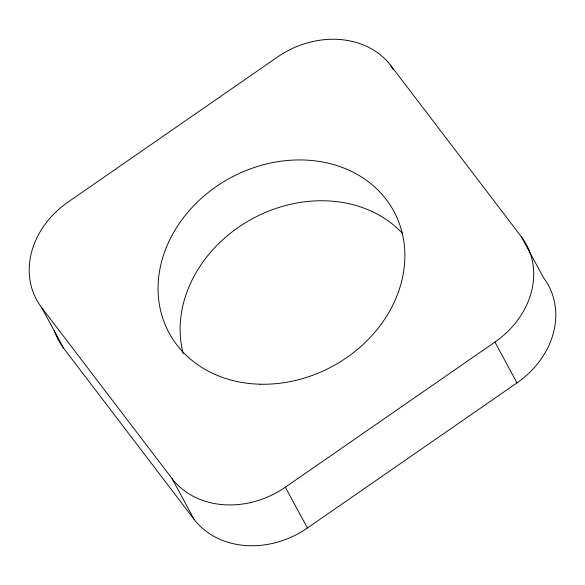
<?xml version="1.0" encoding="UTF-8"?>
<svg xmlns="http://www.w3.org/2000/svg" width="585" height="585" viewBox="0 0 585 585"><rect width="100%" height="100%" fill="white"/><g stroke="black" fill="none" stroke-linecap="round" stroke-linejoin="round"><path stroke-width="0.88" d="M41.623 307.498L172.034 478.545A85.183 71.443 -28.4 0 0 285.356 487.195L494.925 342.079A85.183 71.443 -28.4 0 0 521.308 236.691L390.904 65.644A85.183 71.443 -28.4 0 0 277.575 56.994L68.014 202.11A85.183 71.443 -28.4 0 0 41.623 307.498L63.692 348.309L194.096 519.356A85.183 71.443 -28.4 0 0 307.425 528.006L516.986 382.89A85.183 71.443 -28.4 0 0 543.377 277.502L521.308 236.691M390.904 65.644L393.069 69.644M494.925 342.079L516.986 382.89M285.356 487.195L307.425 528.006M172.034 478.545L194.096 519.356M63.692 348.309A85.183 71.443 -28.4 0 1 54.251 330.225M183.207 353.589A127.779 107.165 -28.4 0 1 251.55 219.192A127.779 107.165 -28.4 0 1 402.136 233.064M260.267 384.213A127.779 107.165 -28.4 0 0 397.361 218.534A127.779 107.165 -28.4 0 0 186.776 213.532A127.779 107.165 -28.4 0 0 260.267 384.213"/></g></svg>
